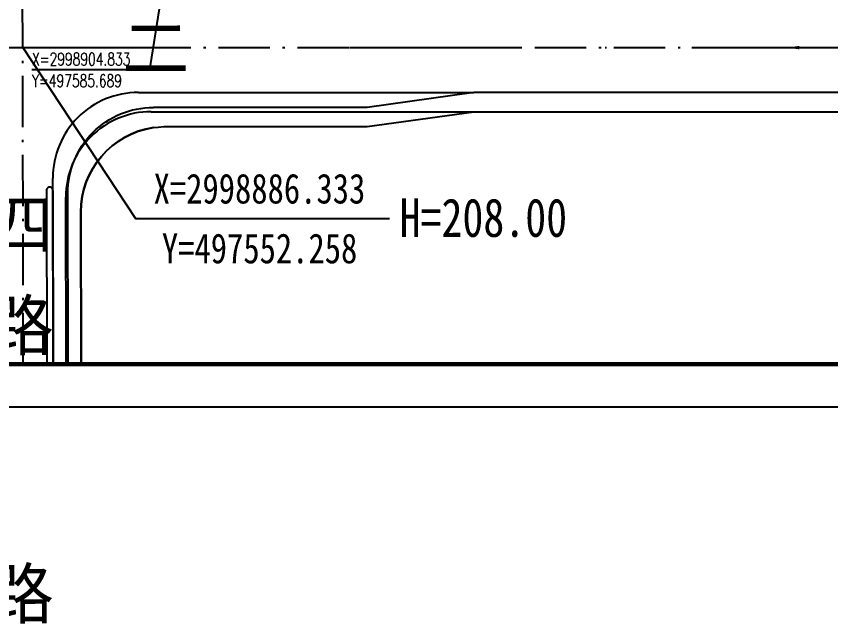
# Model space of a CAD drawing. Header units: metres. Extents: x 497148 to 498044, y 2998751 to 2999627.
# Drawn here: x 497550.7 to 497741.3, y 2998751.4 to 2998893.7 of the extents above; entities that cross this region are included whole.
import ezdxf

# ---------------------------------------------------------------- set-up
doc = ezdxf.new("R2010")
doc.units = ezdxf.units.M
doc.linetypes.add('ACAD_ISO10W100', pattern=[18.5, 12, -3, 0.5, -3])
doc.linetypes.add('DASHDOT', pattern=[1, 0.5, -0.25, 0, -0.25])
for name, color, linetype in [('0-设计车行道边线', 5, 'Continuous'), ('00侧分带', 3, 'Continuous'), ('DIM_COOR', 3, 'Continuous'), ('DIM_SYMB', 3, 'Continuous'), ('DM-坐标', 7, 'Continuous'), ('PUB_TEXT', 7, 'Continuous'), ('RD-中线', 1, 'DASHDOT'), ('RD-侧石线', 5, 'Continuous'), ('RD-红线', 7, 'Continuous'), ('z_图框', 7, 'Continuous'), ('用地边界', 7, 'Continuous'), ('规划路名', 7, 'Continuous')]:
    doc.layers.add(name, color=color, linetype=linetype)
doc.styles.add('_TCH_DIM', font='SIMPLEX', dxfattribs={"bigfont": 'GBCBIG'})
doc.styles.add('DIMHT', font='simhei.ttf', dxfattribs={"width": 0.8})
doc.styles.add('DIMST', font='SimSun.ttf', dxfattribs={"width": 0.8})

# ---------------------------------------------------------------- blocks, each defined once
blk = doc.blocks.new('新块')
at = {"layer": '0-设计车行道边线'}
blk.add_line((497684.1585820563, 2998875.832702593), (497682.092276564, 2998875.832702593), dxfattribs=at)
at = {"layer": '00侧分带', "ltscale": 100}
for p, q in [((497557.8175830988, 2998852.896844966), (497557.8900690433, 2998812.231226064)), ((497559.3175807158, 2998852.899518692), (497559.3900714263, 2998812.231226064))]:
    blk.add_line(p, q, dxfattribs=at)
blk.add_arc((497558.5675819073, 2998852.898181829), 0.7500000000172603, 0.1021288578502607, 180.1021289112109, dxfattribs=at)
at = {"layer": 'DIM_COOR', "color": 3}
for p, q in [((497585.6894028363, 2998904.832702592), (497581.8977574689, 2998881.111788061)), ((497581.8977574689, 2998881.111788061), (497554.3977574689, 2998881.111788061))]:
    blk.add_line(p, q, dxfattribs=at)
at = {"layer": 'DIM_SYMB', "linetype": 'Continuous'}
blk.add_lwpolyline([(497747.8928119668, 2998886.332702593, 0, 0, 0), (497730.9457473878, 2998886.332702593, 0, 0.8000000000000002, 0), (497733.9457473878, 2998886.332702593, 0, 0, 0)], format="xyseb", dxfattribs=at)
at = {"layer": 'DM-坐标'}
blk.add_lwpolyline([(497552.2579753722, 2998886.332702593), (497578.6067387523, 2998846.324698816), (497638.0480795344, 2998846.324698816)], dxfattribs=at)
at = {"layer": 'RD-中线', "color": 6, "linetype": 'DASHDOT', "ltscale": 80}
blk.add_line((497308.3017978949, 2998886.332702593), (498013.1257463712, 2998886.332702593), dxfattribs=at)
blk.add_line((497308.3017978949, 2998886.332702593), (498013.1257463712, 2998886.332702593), dxfattribs=at)
at = {"layer": 'RD-中线', "color": 6, "linetype": 'ACAD_ISO10W100', "flags": 128}
blk.add_lwpolyline([(497552.3900603048, 2998812.231226064), (497551.7654423341, 2999162.650558378, 0.02571719739229365), (497546.2437799945, 2999266.332439976)], format="xyb", dxfattribs=at)
blk.add_lwpolyline([(497228.0621315954, 2998886.332702593), (497955.0185143865, 2998886.332702593)], dxfattribs=at)
at = {"layer": 'RD-侧石线'}
blk.add_lwpolyline([(497579.3123882326, 2998875.836637193, 0.4147357366478148), (497559.3124200052, 2998855.800987506, 0.4147357366478148)], format="xyb", dxfattribs=at)
at = {"layer": 'RD-侧石线', "color": 5, "ltscale": 0.1}
for points in [[(497579.3123882326, 2998875.836637193), (497657.8232165325, 2998875.836637193)], [(498034.8018064481, 2998875.829682264), (497657.8231804473, 2998875.832702593), (497632.8276731969, 2998872.332702593), (497582.8186283909, 2998872.332702592)], [(497955.018522204, 2998875.830321482), (497657.8231804473, 2998875.832702593)]]:
    blk.add_lwpolyline(points, dxfattribs=at)
blk.add_lwpolyline([(497562.8900769865, 2998812.231226064), (497562.8186601636, 2998852.297052905, -0.4147357366469651), (497582.8186283909, 2998872.332702592)], format="xyb", dxfattribs=at)
at = {"layer": 'RD-侧石线', "color": 5, "ltscale": 0.1, "flags": 128}
blk.add_lwpolyline([(497559.3900825465, 2998812.231226064), (497559.3124200052, 2998855.800987506)], dxfattribs=at)
at = {"layer": 'RD-红线', "ltscale": 0.1}
for points in [[(497582.3204189568, 2998871.336637192, 0.4147357366478148), (497562.3204507293, 2998851.300987505, 0.4147357366478148)], [(497582.8390802142, 2998867.608303742, 0.3709486809716688), (497565.8266543493, 2998847.832702593), (497565.8900962555, 2998812.231226064)]]:
    blk.add_lwpolyline(points, format="xyb", dxfattribs=at)
for points in [[(497582.3204189568, 2998871.336637192), (497657.8232165325, 2998871.336637192)], [(497657.8231804473, 2998871.332702593), (497955.0185255536, 2998871.330321482)]]:
    blk.add_lwpolyline(points, dxfattribs=at)
at = {"layer": 'RD-红线', "ltscale": 0.1, "flags": 128}
blk.add_lwpolyline([(497562.3900920784, 2998812.231226064), (497562.3204507293, 2998851.300987505)], dxfattribs=at)
at = {"layer": 'z_图框'}
blk.add_lwpolyline([(497203.0621315954, 2998802.231226064), (498044.0621315954, 2998802.231226064), (498044.0621315954, 2999396.231226064), (497203.0621315954, 2999396.231226064)], close=True, dxfattribs=at)
at = {"layer": 'z_图框', "const_width": 1}
blk.add_lwpolyline([(497228.0621315954, 2998812.231226064), (498034.0621315954, 2998812.231226064), (498034.0621315954, 2999386.231226064), (497228.0621315954, 2999386.231226064)], close=True, dxfattribs=at)
at = {"layer": '用地边界', "color": 0}
blk.add_lwpolyline([(497565.8900962555, 2998812.231226064), (497565.8266543493, 2998847.832702593, -0.3709486809714559), (497582.8390802142, 2998867.608303742), (497583.92760419, 2998867.742338664), (497585.2656959863, 2998867.824834188), (497591.1822696702, 2998867.832702592), (497632.8276731969, 2998867.832702593), (497657.8231804473, 2998871.332702593), (498034.8018061293, 2998871.329682264)], format="xyb", dxfattribs=at)
at = {"insert": (497640.4350797758, 2998851.025605903), "char_height": 9, "attachment_point": 1, "style": 'DIMST'}
blk.add_mtext_dynamic_manual_height_columns('H=208.00', width=36.92701467667939, gutter_width=30, heights=[0], dxfattribs=at)
at = {"layer": 'DM-坐标', "char_height": 7, "attachment_point": 1, "style": 'DIMST'}
for s, insert, width in [('\\f宋体|b0|i0|c134|p49;\\W0.8000000000;\\T1.0000000000;\\o\\lX=2998886.333', (497582.8771298137, 2998856.824698816), 55.84357541899442), ('\\f宋体|b0|i0|c134|p49;\\W0.8000000000;\\T1.0000000000;\\o\\lY=497552.258', (497584.8167946182, 2998842.824698816), 51.87039106145252)]:
    blk.add_mtext(s, dxfattribs=dict(at, insert=insert, width=width))
at = {"layer": 'PUB_TEXT', "style": '_TCH_DIM', "width": 0.7058823529411765}
for s, p in [('X=2998904.833', (497554.3977574689, 2998882.161788061)), ('Y=497585.689', (497554.3977574689, 2998877.086788062))]:
    blk.add_text(s, height=2.975, dxfattribs=at).set_placement(p)
at = {"layer": '规划路名', "style": 'DIMHT'}
blk.add_text('路', height=11.52, rotation=0.1111880066965979, dxfattribs=at).set_placement((497543.8349212581, 2998815.503157575, 222.4595944753637))

msp = doc.modelspace()

# ---------------------------------------------------------------- linework, layer by layer
at = {"layer": 'RD-侧石线'}
msp.add_lwpolyline([(497579.3123882326, 2998875.836637193, 0.4147357366478148), (497559.3124200052, 2998855.800987506, 0.4147357366478148)], format="xyb", dxfattribs=at)
at = {"layer": 'RD-侧石线', "color": 5, "ltscale": 0.1}
msp.add_lwpolyline([(497579.3123882326, 2998875.836637193), (497657.8232165325, 2998875.836637193)], dxfattribs=at)
at = {"layer": 'RD-红线', "ltscale": 0.1}
msp.add_lwpolyline([(497582.3204189568, 2998871.336637192, 0.4147357366478148), (497562.3204507293, 2998851.300987505, 0.4147357366478148)], format="xyb", dxfattribs=at)
msp.add_lwpolyline([(497582.3204189568, 2998871.336637192), (497657.8232165325, 2998871.336637192)], dxfattribs=at)

# ---------------------------------------------------------------- block references
msp.add_blockref('新块', (0, 0))

# ---------------------------------------------------------------- texts
at = {"insert": (497640.4350797758, 2998851.025605903), "char_height": 9, "attachment_point": 1, "style": 'DIMST'}
msp.add_mtext_dynamic_manual_height_columns('H=208.00', width=36.92701467667939, gutter_width=30, heights=[0], dxfattribs=at)
msp.add_mtext_dynamic_manual_height_columns('H=208.00', width=36.92701467667939, gutter_width=30, heights=[0], dxfattribs=at)
msp.add_mtext_dynamic_manual_height_columns('H=208.00', width=36.92701467667939, gutter_width=30, heights=[0], dxfattribs=at)
at = {"layer": '规划路名', "style": 'DIMHT'}
for s, p in [('二', (497575.5400862719, 2998880.536295995, 7.739594475363702)), ('四', (497543.8349212581, 2998839.145487291, 222.4595944753637)), ('路', (497543.8349212581, 2998752.643585795, 222.4595944753637))]:
    msp.add_text(s, height=11.52, rotation=0.1111880066965979, dxfattribs=at).set_placement(p)

doc.saveas('drawing.dxf')
